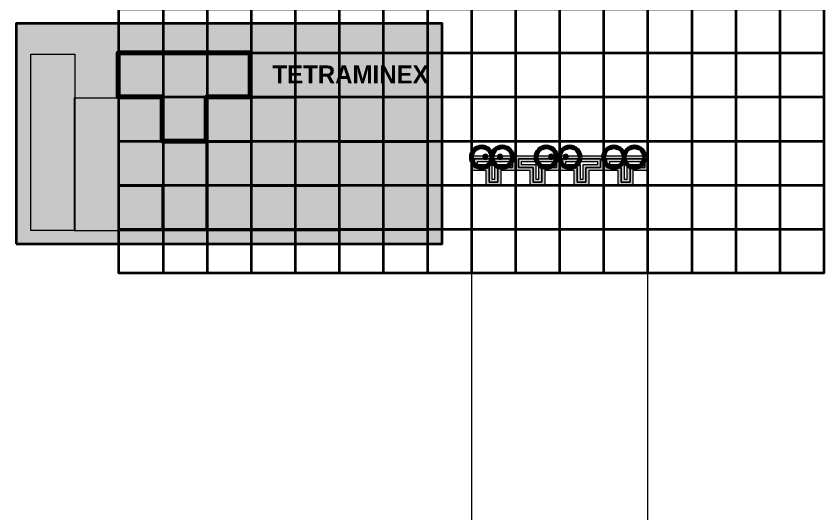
# Model space of a CAD drawing. Header units: inches. Extents: x 20 to 600, y -7952 to 8432.
# Drawn here: x 20 to 570, y -164 to 175 of the extents above; entities that cross this region are included whole.
import ezdxf

# ---------------------------------------------------------------- set-up
doc = ezdxf.new("R2010")
doc.units = ezdxf.units.IN
doc.header["$MEASUREMENT"] = 0
doc.layers.add('Layer 2', color=7, linetype='Continuous')

# ---------------------------------------------------------------- blocks, each defined once
blk = doc.blocks.new('block 2')
at = {"layer": 'Layer 2', "color": 7, "lineweight": 35, "true_color": 0xffffff}
for points in [[(90, 480), (570, 480), (570, 0), (90, 0), (90, 480)], [(120, 480), (120, 0)], [(150, 480), (150, 0)], [(180, 480), (180, 0)], [(210, 480), (210, 0)], [(240, 480), (240, 0)], [(270, 480), (270, 0)], [(300, 480), (300, 0)], [(330, 480), (330, 0)], [(360, 480), (360, 0)], [(390, 480), (390, 0)], [(420, 480), (420, 0)], [(450, 480), (450, 0)], [(480, 480), (480, 0)], [(510, 480), (510, 0)], [(540, 480), (540, 0)], [(90, 450), (570, 450)], [(90, 420), (570, 420)], [(90, 390), (570, 390)], [(90, 360), (570, 360)], [(90, 330), (570, 330)], [(90, 300), (570, 300)], [(90, 270), (570, 270)], [(90, 240), (570, 240)], [(90, 210), (570, 210)], [(90, 180), (570, 180)], [(90, 150), (570, 150)], [(90, 120), (570, 120)], [(90, 90), (570, 90)], [(90, 60), (570, 60)], [(90, 30), (570, 30)]]:
    blk.add_lwpolyline(points, dxfattribs=at)
blk = doc.blocks.new('block 48')
at = {"layer": 'Layer 2', "true_color": 0x00deff}
h = blk.add_hatch(color=140, dxfattribs=at)
h.dxf.hatch_style = 2
h.paths.add_polyline_path([(30, 29.18), (30, 149.18), (60, 149.18), (60, 29.18)])
at = {"layer": 'Layer 2', "true_color": 0xff9900}
h = blk.add_hatch(color=30, dxfattribs=at)
h.dxf.hatch_style = 2
h.paths.add_polyline_path([(119.42, 59.18), (89.42, 59.18), (89.42, 119.18), (59.42, 119.18), (59.42, 59.18), (59.42, 29.18), (89.42, 29.18), (119.42, 29.18)])
at = {"layer": 'Layer 2', "true_color": 0x99ff33}
h = blk.add_hatch(color=70, dxfattribs=at)
h.dxf.hatch_style = 2
h.paths.add_polyline_path([(149.42, 89.18), (119.42, 89.18), (119.42, 119.18), (89.42, 119.18), (89.42, 59.18), (119.42, 59.18), (119.42, 29.18), (149.42, 29.18)])
at = {"layer": 'Layer 2', "true_color": 0xff3333}
h = blk.add_hatch(color=20, dxfattribs=at)
h.dxf.hatch_style = 2
h.paths.add_polyline_path([(210, 89.18), (210, 119.18), (150, 119.18), (150, 89.18), (180, 89.18), (180, 59.18), (240, 59.18), (240, 89.18)])
at = {"layer": 'Layer 2', "true_color": 0x0033cc}
h = blk.add_hatch(color=162, dxfattribs=at)
h.dxf.hatch_style = 2
h.paths.add_polyline_path([(180, 59.18), (180, 89.18), (150, 89.18), (150, 59.18), (150, 29.18), (180, 29.18), (240, 29.18), (240, 59.18)])
at = {"layer": 'Layer 2', "true_color": 0xf5ff7f}
h = blk.add_hatch(color=51, dxfattribs=at)
h.dxf.hatch_style = 2
h.paths.add_polyline_path([(240, 29.18), (240, 89.18), (300, 89.18), (300, 29.18)])
at = {"layer": 'Layer 2', "lineweight": 0}
for points in [[(30, 29.18), (30, 149.18), (60, 149.18), (60, 29.18), (30, 29.18)], [(119.42, 59.18), (89.42, 59.18), (89.42, 119.18), (59.42, 119.18), (59.42, 59.18), (59.42, 29.18), (89.42, 29.18), (119.42, 29.18), (119.42, 59.18)], [(149.42, 89.18), (119.42, 89.18), (119.42, 119.18), (89.42, 119.18), (89.42, 59.18), (119.42, 59.18), (119.42, 29.18), (149.42, 29.18), (149.42, 89.18)], [(210, 89.18), (210, 119.18), (150, 119.18), (150, 89.18), (180, 89.18), (180, 59.18), (240, 59.18), (240, 89.18), (210, 89.18)], [(180, 59.18), (180, 89.18), (150, 89.18), (150, 59.18), (150, 29.18), (180, 29.18), (240, 29.18), (240, 59.18), (180, 59.18)], [(240, 29.18), (240, 89.18), (300, 89.18), (300, 29.18), (240, 29.18)]]:
    blk.add_lwpolyline(points, dxfattribs=at)
at = {"layer": 'Layer 2', "color": 6, "lineweight": 158, "true_color": 0xff00ff}
blk.add_lwpolyline([(179.42, 150), (149.42, 150), (119.42, 150), (89.42, 150), (89.42, 120), (119.42, 120), (119.42, 90), (149.42, 90), (149.42, 120), (179.42, 120), (179.42, 150)], dxfattribs=at)
at = {"layer": 'Layer 2', "color": 7, "true_color": 0xf2f2f2, "insert": (194.5, 129.18), "char_height": 12.24, "attachment_point": 7}
blk.add_mtext('\\fMyriad Pro|b1|i0|c0|p34;\\W1;TETRAMINEX', dxfattribs=at)
blk = doc.blocks.new('block 49')
at = {"layer": 'Layer 2', "true_color": 0xff00ff}
h = blk.add_hatch(color=6, dxfattribs=at)
h.dxf.hatch_style = 2
h.paths.add_polyline_path([(356.01, 75.91), (350, 75.91), (340, 75.91), (333.99, 75.91), (333.99, 74.09), (340, 74.09), (343.99, 74.09), (343.99, 70), (343.99, 64.09), (346.01, 64.09), (346.01, 70), (346.01, 74.09), (350, 74.09), (356.01, 74.09)])
h.paths.add_polyline_path([(360, 80), (360, 70), (350, 70), (350, 60), (340, 60), (340, 70), (330, 70), (330, 80), (340, 80), (350, 80)])
at = {"layer": 'Layer 2', "true_color": 0xffffff}
h = blk.add_hatch(color=7, dxfattribs=at)
h.dxf.hatch_style = 2
h.paths.add_polyline_path([(358.01, 77.95), (350, 77.95), (340, 77.95), (331.99, 77.95), (331.99, 72.05), (340, 72.05), (341.99, 72.05), (341.99, 70), (341.99, 62.05), (348.01, 62.05), (348.01, 70), (348.01, 72.05), (350, 72.05), (358.01, 72.05)])
h.paths.add_polyline_path([(360, 80), (360, 70), (350, 70), (350, 60), (340, 60), (340, 70), (330, 70), (330, 80), (340, 80), (350, 80)])
at = {"layer": 'Layer 2', "lineweight": 0}
for points in [[(360, 80), (360, 70), (350, 70), (350, 60), (340, 60), (340, 70), (330, 70), (330, 80), (340, 80), (350, 80), (360, 80)], [(360, 80), (360, 70), (350, 70), (350, 60), (340, 60), (340, 70), (330, 70), (330, 80), (340, 80), (350, 80), (360, 80)], [(348.01, 62.05), (341.99, 62.05), (341.99, 70), (341.99, 72.05), (340, 72.05), (331.99, 72.05), (331.99, 77.95), (340, 77.95), (350, 77.95), (358.01, 77.95), (358.01, 72.05), (350, 72.05), (348.01, 72.05), (348.01, 70), (348.01, 62.05), (348.01, 62.05)], [(358.01, 77.95), (350, 77.95), (340, 77.95), (331.99, 77.95), (331.99, 72.05), (340, 72.05), (341.99, 72.05), (341.99, 70), (341.99, 62.05), (348.01, 62.05), (348.01, 70), (348.01, 72.05), (350, 72.05), (358.01, 72.05), (358.01, 77.95), (358.01, 77.95)], [(356.01, 75.91), (350, 75.91), (340, 75.91), (333.99, 75.91), (333.99, 74.09), (340, 74.09), (343.99, 74.09), (343.99, 70), (343.99, 64.09), (346.01, 64.09), (346.01, 70), (346.01, 74.09), (350, 74.09), (356.01, 74.09), (356.01, 75.91), (356.01, 75.91)]]:
    blk.add_lwpolyline(points, dxfattribs=at)
blk = doc.blocks.new('block 50')
at = {"layer": 'Layer 2', "true_color": 0xff00ff}
h = blk.add_hatch(color=6, dxfattribs=at)
h.dxf.hatch_style = 2
h.paths.add_polyline_path([(386.01, 75.91), (380, 75.91), (370, 75.91), (363.99, 75.91), (363.99, 74.09), (370, 74.09), (373.99, 74.09), (373.99, 70), (373.99, 64.09), (376.01, 64.09), (376.01, 70), (376.01, 74.09), (380, 74.09), (386.01, 74.09)])
h.paths.add_polyline_path([(390, 80), (390, 70), (380, 70), (380, 60), (370, 60), (370, 70), (360, 70), (360, 80), (370, 80), (380, 80)])
at = {"layer": 'Layer 2', "true_color": 0xffffff}
h = blk.add_hatch(color=7, dxfattribs=at)
h.dxf.hatch_style = 2
h.paths.add_polyline_path([(388.01, 77.95), (380, 77.95), (370, 77.95), (361.99, 77.95), (361.99, 72.05), (370, 72.05), (371.99, 72.05), (371.99, 70), (371.99, 62.05), (378.01, 62.05), (378.01, 70), (378.01, 72.05), (380, 72.05), (388.01, 72.05)])
h.paths.add_polyline_path([(390, 80), (390, 70), (380, 70), (380, 60), (370, 60), (370, 70), (360, 70), (360, 80), (370, 80), (380, 80)])
at = {"layer": 'Layer 2', "lineweight": 0}
for points in [[(390, 80), (390, 70), (380, 70), (380, 60), (370, 60), (370, 70), (360, 70), (360, 80), (370, 80), (380, 80), (390, 80)], [(390, 80), (390, 70), (380, 70), (380, 60), (370, 60), (370, 70), (360, 70), (360, 80), (370, 80), (380, 80), (390, 80)], [(378.01, 62.05), (371.99, 62.05), (371.99, 70), (371.99, 72.05), (370, 72.05), (361.99, 72.05), (361.99, 77.95), (370, 77.95), (380, 77.95), (388.01, 77.95), (388.01, 72.05), (380, 72.05), (378.01, 72.05), (378.01, 70), (378.01, 62.05), (378.01, 62.05)], [(388.01, 77.95), (380, 77.95), (370, 77.95), (361.99, 77.95), (361.99, 72.05), (370, 72.05), (371.99, 72.05), (371.99, 70), (371.99, 62.05), (378.01, 62.05), (378.01, 70), (378.01, 72.05), (380, 72.05), (388.01, 72.05), (388.01, 77.95), (388.01, 77.95)], [(386.01, 75.91), (380, 75.91), (370, 75.91), (363.99, 75.91), (363.99, 74.09), (370, 74.09), (373.99, 74.09), (373.99, 70), (373.99, 64.09), (376.01, 64.09), (376.01, 70), (376.01, 74.09), (380, 74.09), (386.01, 74.09), (386.01, 75.91), (386.01, 75.91)]]:
    blk.add_lwpolyline(points, dxfattribs=at)
blk = doc.blocks.new('block 51')
at = {"layer": 'Layer 2', "true_color": 0xff00ff}
h = blk.add_hatch(color=6, dxfattribs=at)
h.dxf.hatch_style = 2
h.paths.add_polyline_path([(416.01, 75.91), (410, 75.91), (400, 75.91), (393.99, 75.91), (393.99, 74.09), (400, 74.09), (403.99, 74.09), (403.99, 70), (403.99, 64.09), (406.01, 64.09), (406.01, 70), (406.01, 74.09), (410, 74.09), (416.01, 74.09)])
h.paths.add_polyline_path([(420, 80), (420, 70), (410, 70), (410, 60), (400, 60), (400, 70), (390, 70), (390, 80), (400, 80), (410, 80)])
at = {"layer": 'Layer 2', "true_color": 0xffffff}
h = blk.add_hatch(color=7, dxfattribs=at)
h.dxf.hatch_style = 2
h.paths.add_polyline_path([(418.01, 77.95), (410, 77.95), (400, 77.95), (391.99, 77.95), (391.99, 72.05), (400, 72.05), (401.99, 72.05), (401.99, 70), (401.99, 62.05), (408.01, 62.05), (408.01, 70), (408.01, 72.05), (410, 72.05), (418.01, 72.05)])
h.paths.add_polyline_path([(420, 80), (420, 70), (410, 70), (410, 60), (400, 60), (400, 70), (390, 70), (390, 80), (400, 80), (410, 80)])
at = {"layer": 'Layer 2', "lineweight": 0}
for points in [[(420, 80), (420, 70), (410, 70), (410, 60), (400, 60), (400, 70), (390, 70), (390, 80), (400, 80), (410, 80), (420, 80)], [(420, 80), (420, 70), (410, 70), (410, 60), (400, 60), (400, 70), (390, 70), (390, 80), (400, 80), (410, 80), (420, 80)], [(408.01, 62.05), (401.99, 62.05), (401.99, 70), (401.99, 72.05), (400, 72.05), (391.99, 72.05), (391.99, 77.95), (400, 77.95), (410, 77.95), (418.01, 77.95), (418.01, 72.05), (410, 72.05), (408.01, 72.05), (408.01, 70), (408.01, 62.05), (408.01, 62.05)], [(418.01, 77.95), (410, 77.95), (400, 77.95), (391.99, 77.95), (391.99, 72.05), (400, 72.05), (401.99, 72.05), (401.99, 70), (401.99, 62.05), (408.01, 62.05), (408.01, 70), (408.01, 72.05), (410, 72.05), (418.01, 72.05), (418.01, 77.95), (418.01, 77.95)], [(416.01, 75.91), (410, 75.91), (400, 75.91), (393.99, 75.91), (393.99, 74.09), (400, 74.09), (403.99, 74.09), (403.99, 70), (403.99, 64.09), (406.01, 64.09), (406.01, 70), (406.01, 74.09), (410, 74.09), (416.01, 74.09), (416.01, 75.91), (416.01, 75.91)]]:
    blk.add_lwpolyline(points, dxfattribs=at)
blk = doc.blocks.new('block 52')
at = {"layer": 'Layer 2', "true_color": 0xff00ff}
h = blk.add_hatch(color=6, dxfattribs=at)
h.dxf.hatch_style = 2
h.paths.add_polyline_path([(446.01, 75.91), (440, 75.91), (430, 75.91), (423.99, 75.91), (423.99, 74.09), (430, 74.09), (433.99, 74.09), (433.99, 70), (433.99, 64.09), (436.01, 64.09), (436.01, 70), (436.01, 74.09), (440, 74.09), (446.01, 74.09)])
h.paths.add_polyline_path([(450, 80), (450, 70), (440, 70), (440, 60), (430, 60), (430, 70), (420, 70), (420, 80), (430, 80), (440, 80)])
at = {"layer": 'Layer 2', "true_color": 0xffffff}
h = blk.add_hatch(color=7, dxfattribs=at)
h.dxf.hatch_style = 2
h.paths.add_polyline_path([(448.01, 77.95), (440, 77.95), (430, 77.95), (421.99, 77.95), (421.99, 72.05), (430, 72.05), (431.99, 72.05), (431.99, 70), (431.99, 62.05), (438.01, 62.05), (438.01, 70), (438.01, 72.05), (440, 72.05), (448.01, 72.05)])
h.paths.add_polyline_path([(450, 80), (450, 70), (440, 70), (440, 60), (430, 60), (430, 70), (420, 70), (420, 80), (430, 80), (440, 80)])
at = {"layer": 'Layer 2', "lineweight": 0}
for points in [[(450, 80), (450, 70), (440, 70), (440, 60), (430, 60), (430, 70), (420, 70), (420, 80), (430, 80), (440, 80), (450, 80)], [(450, 80), (450, 70), (440, 70), (440, 60), (430, 60), (430, 70), (420, 70), (420, 80), (430, 80), (440, 80), (450, 80)], [(438.01, 62.05), (431.99, 62.05), (431.99, 70), (431.99, 72.05), (430, 72.05), (421.99, 72.05), (421.99, 77.95), (430, 77.95), (440, 77.95), (448.01, 77.95), (448.01, 72.05), (440, 72.05), (438.01, 72.05), (438.01, 70), (438.01, 62.05), (438.01, 62.05)], [(448.01, 77.95), (440, 77.95), (430, 77.95), (421.99, 77.95), (421.99, 72.05), (430, 72.05), (431.99, 72.05), (431.99, 70), (431.99, 62.05), (438.01, 62.05), (438.01, 70), (438.01, 72.05), (440, 72.05), (448.01, 72.05), (448.01, 77.95), (448.01, 77.95)], [(446.01, 75.91), (440, 75.91), (430, 75.91), (423.99, 75.91), (423.99, 74.09), (430, 74.09), (433.99, 74.09), (433.99, 70), (433.99, 64.09), (436.01, 64.09), (436.01, 70), (436.01, 74.09), (440, 74.09), (446.01, 74.09), (446.01, 75.91), (446.01, 75.91)]]:
    blk.add_lwpolyline(points, dxfattribs=at)
blk = doc.blocks.new('block 69')
at = {"layer": 'Layer 2', "true_color": 0xffffff}
h = blk.add_hatch(color=7, dxfattribs=at)
h.dxf.hatch_style = 2
edge = h.paths.add_edge_path()
edge.add_spline(control_points=[(339.48, 77.49), (338.53, 77.49), (337.78, 78.26), (337.78, 79.25), (337.78, 80.23), (338.54, 81), (339.5, 81), (340.48, 81), (341.21, 80.25), (341.21, 79.25), (341.21, 78.24), (340.46, 77.49), (339.48, 77.49), (339.48, 77.49), (339.48, 77.49), (339.48, 77.49)], knot_values=[0, 0, 0, 0, 1, 1, 1, 2, 2, 2, 3, 3, 3, 4, 4, 4, 5, 5, 5, 5], degree=3, periodic=1)
h = blk.add_hatch(color=7, dxfattribs=at)
h.dxf.hatch_style = 2
edge = h.paths.add_edge_path()
edge.add_spline(control_points=[(338.78, 79.24), (338.78, 79.68), (339.08, 80), (339.5, 80), (339.92, 80), (340.21, 79.69), (340.21, 79.24), (340.21, 78.81), (339.92, 78.49), (339.48, 78.49), (339.07, 78.49), (338.78, 78.81), (338.78, 79.24)], knot_values=[0, 0, 0, 0, 1, 1, 1, 2, 2, 2, 3, 3, 3, 4, 4, 4, 4], degree=3, periodic=1)
h = blk.add_hatch(color=7, dxfattribs=at)
h.dxf.hatch_style = 2
edge = h.paths.add_edge_path()
edge.add_spline(control_points=[(349.48, 77.49), (348.53, 77.49), (347.78, 78.26), (347.78, 79.24), (347.78, 80.23), (348.54, 81), (349.5, 81), (350.47, 81), (351.21, 80.25), (351.21, 79.24), (351.21, 78.24), (350.46, 77.49), (349.48, 77.49), (349.48, 77.49), (349.48, 77.49), (349.48, 77.49)], knot_values=[0, 0, 0, 0, 1, 1, 1, 2, 2, 2, 3, 3, 3, 4, 4, 4, 5, 5, 5, 5], degree=3, periodic=1)
h = blk.add_hatch(color=7, dxfattribs=at)
h.dxf.hatch_style = 2
edge = h.paths.add_edge_path()
edge.add_spline(control_points=[(348.78, 79.24), (348.78, 79.68), (349.08, 80), (349.5, 80), (349.92, 80), (350.21, 79.69), (350.21, 79.24), (350.21, 78.81), (349.92, 78.49), (349.48, 78.49), (349.07, 78.49), (348.78, 78.81), (348.78, 79.24)], knot_values=[0, 0, 0, 0, 1, 1, 1, 2, 2, 2, 3, 3, 3, 4, 4, 4, 4], degree=3, periodic=1)
at = {"layer": 'Layer 2', "lineweight": 0}
for points, knots in [([(339.48, 77.49), (338.53, 77.49), (337.78, 78.26), (337.78, 79.25), (337.78, 80.23), (338.54, 81), (339.5, 81), (340.48, 81), (341.21, 80.25), (341.21, 79.25), (341.21, 78.24), (340.46, 77.49), (339.48, 77.49), (339.48, 77.49), (339.48, 77.49), (339.48, 77.49)], [0, 0, 0, 0, 1, 1, 1, 2, 2, 2, 3, 3, 3, 4, 4, 4, 5, 5, 5, 5]), ([(338.78, 79.24), (338.78, 79.68), (339.08, 80), (339.5, 80), (339.92, 80), (340.21, 79.69), (340.21, 79.24), (340.21, 78.81), (339.92, 78.49), (339.48, 78.49), (339.07, 78.49), (338.78, 78.81), (338.78, 79.24)], [0, 0, 0, 0, 1, 1, 1, 2, 2, 2, 3, 3, 3, 4, 4, 4, 4]), ([(349.48, 77.49), (348.53, 77.49), (347.78, 78.26), (347.78, 79.24), (347.78, 80.23), (348.54, 81), (349.5, 81), (350.47, 81), (351.21, 80.25), (351.21, 79.24), (351.21, 78.24), (350.46, 77.49), (349.48, 77.49), (349.48, 77.49), (349.48, 77.49), (349.48, 77.49)], [0, 0, 0, 0, 1, 1, 1, 2, 2, 2, 3, 3, 3, 4, 4, 4, 5, 5, 5, 5]), ([(348.78, 79.24), (348.78, 79.68), (349.08, 80), (349.5, 80), (349.92, 80), (350.21, 79.69), (350.21, 79.24), (350.21, 78.81), (349.92, 78.49), (349.48, 78.49), (349.07, 78.49), (348.78, 78.81), (348.78, 79.24)], [0, 0, 0, 0, 1, 1, 1, 2, 2, 2, 3, 3, 3, 4, 4, 4, 4])]:
    blk.add_open_spline(points, degree=3, knots=knots, dxfattribs=at)
blk = doc.blocks.new('block 70')
at = {"layer": 'Layer 2', "true_color": 0xffffff}
h = blk.add_hatch(color=7, dxfattribs=at)
h.dxf.hatch_style = 2
edge = h.paths.add_edge_path()
edge.add_spline(control_points=[(384.21, 77.5), (383.26, 77.5), (382.51, 78.27), (382.51, 79.26), (382.51, 80.24), (383.27, 81.01), (384.23, 81.01), (385.21, 81.01), (385.94, 80.26), (385.94, 79.26), (385.94, 78.25), (385.2, 77.5), (384.21, 77.5), (384.21, 77.5), (384.21, 77.5), (384.21, 77.5)], knot_values=[0, 0, 0, 0, 1, 1, 1, 2, 2, 2, 3, 3, 3, 4, 4, 4, 5, 5, 5, 5], degree=3, periodic=1)
h = blk.add_hatch(color=7, dxfattribs=at)
h.dxf.hatch_style = 2
edge = h.paths.add_edge_path()
edge.add_spline(control_points=[(383.51, 79.26), (383.51, 79.69), (383.81, 80.01), (384.23, 80.01), (384.65, 80.01), (384.94, 79.7), (384.94, 79.26), (384.94, 78.82), (384.65, 78.5), (384.21, 78.5), (383.8, 78.5), (383.51, 78.82), (383.51, 79.26)], knot_values=[0, 0, 0, 0, 1, 1, 1, 2, 2, 2, 3, 3, 3, 4, 4, 4, 4], degree=3, periodic=1)
h = blk.add_hatch(color=7, dxfattribs=at)
h.dxf.hatch_style = 2
edge = h.paths.add_edge_path()
edge.add_spline(control_points=[(394.21, 77.5), (393.26, 77.5), (392.51, 78.27), (392.51, 79.26), (392.51, 80.24), (393.27, 81.01), (394.23, 81.01), (395.2, 81.01), (395.94, 80.26), (395.94, 79.26), (395.94, 78.25), (395.2, 77.5), (394.21, 77.5), (394.21, 77.5), (394.21, 77.5), (394.21, 77.5)], knot_values=[0, 0, 0, 0, 1, 1, 1, 2, 2, 2, 3, 3, 3, 4, 4, 4, 5, 5, 5, 5], degree=3, periodic=1)
h = blk.add_hatch(color=7, dxfattribs=at)
h.dxf.hatch_style = 2
edge = h.paths.add_edge_path()
edge.add_spline(control_points=[(393.51, 79.26), (393.51, 79.69), (393.81, 80.01), (394.23, 80.01), (394.65, 80.01), (394.94, 79.7), (394.94, 79.26), (394.94, 78.82), (394.65, 78.5), (394.21, 78.5), (393.8, 78.5), (393.51, 78.82), (393.51, 79.26)], knot_values=[0, 0, 0, 0, 1, 1, 1, 2, 2, 2, 3, 3, 3, 4, 4, 4, 4], degree=3, periodic=1)
at = {"layer": 'Layer 2', "lineweight": 0}
for points, knots in [([(384.21, 77.5), (383.26, 77.5), (382.51, 78.27), (382.51, 79.26), (382.51, 80.24), (383.27, 81.01), (384.23, 81.01), (385.21, 81.01), (385.94, 80.26), (385.94, 79.26), (385.94, 78.25), (385.2, 77.5), (384.21, 77.5), (384.21, 77.5), (384.21, 77.5), (384.21, 77.5)], [0, 0, 0, 0, 1, 1, 1, 2, 2, 2, 3, 3, 3, 4, 4, 4, 5, 5, 5, 5]), ([(383.51, 79.26), (383.51, 79.69), (383.81, 80.01), (384.23, 80.01), (384.65, 80.01), (384.94, 79.7), (384.94, 79.26), (384.94, 78.82), (384.65, 78.5), (384.21, 78.5), (383.8, 78.5), (383.51, 78.82), (383.51, 79.26)], [0, 0, 0, 0, 1, 1, 1, 2, 2, 2, 3, 3, 3, 4, 4, 4, 4]), ([(394.21, 77.5), (393.26, 77.5), (392.51, 78.27), (392.51, 79.26), (392.51, 80.24), (393.27, 81.01), (394.23, 81.01), (395.2, 81.01), (395.94, 80.26), (395.94, 79.26), (395.94, 78.25), (395.2, 77.5), (394.21, 77.5), (394.21, 77.5), (394.21, 77.5), (394.21, 77.5)], [0, 0, 0, 0, 1, 1, 1, 2, 2, 2, 3, 3, 3, 4, 4, 4, 5, 5, 5, 5]), ([(393.51, 79.26), (393.51, 79.69), (393.81, 80.01), (394.23, 80.01), (394.65, 80.01), (394.94, 79.7), (394.94, 79.26), (394.94, 78.82), (394.65, 78.5), (394.21, 78.5), (393.8, 78.5), (393.51, 78.82), (393.51, 79.26)], [0, 0, 0, 0, 1, 1, 1, 2, 2, 2, 3, 3, 3, 4, 4, 4, 4])]:
    blk.add_open_spline(points, degree=3, knots=knots, dxfattribs=at)

msp = doc.modelspace()

# ---------------------------------------------------------------- hatches: boundary and pattern name
at = {"layer": 'Layer 2', "true_color": 0xffffff}
h = msp.add_hatch(color=7, dxfattribs=at)
h.dxf.hatch_style = 2
h.paths.add_polyline_path([(20, 20), (310, 20), (310, 170), (20, 170)])

# ---------------------------------------------------------------- linework, layer by layer
at = {"layer": 'Layer 2', "lineweight": 0}
for points in [[(330, 8431.5), (330, -7951.5)], [(450, 8431.5), (450, -7951.5)]]:
    msp.add_lwpolyline(points, dxfattribs=at)
at = {"layer": 'Layer 2', "color": 18, "lineweight": 35, "true_color": 0x000000}
msp.add_lwpolyline([(20, 20), (310, 20), (310, 170), (20, 170), (20, 20)], dxfattribs=at)
at = {"layer": 'Layer 2', "color": 7, "lineweight": 70, "true_color": 0xffffff}
for points in [[(344.01, 78.99), (344.01, 75.12), (340.88, 71.98), (337.01, 71.98), (333.14, 71.98), (330, 75.12), (330, 78.99), (330, 82.86), (333.14, 86), (337.01, 86), (340.88, 86), (344.01, 82.86), (344.01, 78.99)], [(358.03, 78.99), (358.03, 75.12), (354.89, 71.98), (351.02, 71.98), (347.15, 71.98), (344.01, 75.12), (344.01, 78.99), (344.01, 82.86), (347.15, 86), (351.02, 86), (354.89, 86), (358.03, 82.86), (358.03, 78.99)], [(388.03, 78.99), (388.03, 75.12), (384.89, 71.98), (381.02, 71.98), (377.15, 71.98), (374.01, 75.12), (374.01, 78.99), (374.01, 82.86), (377.15, 86), (381.02, 86), (384.89, 86), (388.03, 82.86), (388.03, 78.99)], [(404.01, 78.99), (404.01, 75.12), (400.88, 71.98), (397.01, 71.98), (393.14, 71.98), (390, 75.12), (390, 78.99), (390, 82.86), (393.14, 86), (397.01, 86), (400.88, 86), (404.01, 82.86), (404.01, 78.99)], [(434.01, 78.99), (434.01, 75.12), (430.88, 71.98), (427.01, 71.98), (423.14, 71.98), (420, 75.12), (420, 78.99), (420, 82.86), (423.14, 86), (427.01, 86), (430.88, 86), (434.01, 82.86), (434.01, 78.99)], [(448.03, 78.99), (448.03, 75.12), (444.89, 71.98), (441.02, 71.98), (437.15, 71.98), (434.01, 75.12), (434.01, 78.99), (434.01, 82.86), (437.15, 86), (441.02, 86), (444.89, 86), (448.03, 82.86), (448.03, 78.99)]]:
    msp.add_open_spline(points, degree=3, knots=[0, 0, 0, 0, 1, 1, 1, 2, 2, 2, 3, 3, 3, 4, 4, 4, 4], dxfattribs=at)

# ---------------------------------------------------------------- block references
at = {"layer": 'Layer 2'}
for name in ['block 2', 'block 48', 'block 49', 'block 69', 'block 50', 'block 70', 'block 51', 'block 52']:
    msp.add_blockref(name, (0, 0), dxfattribs=at)

doc.saveas('drawing.dxf')
